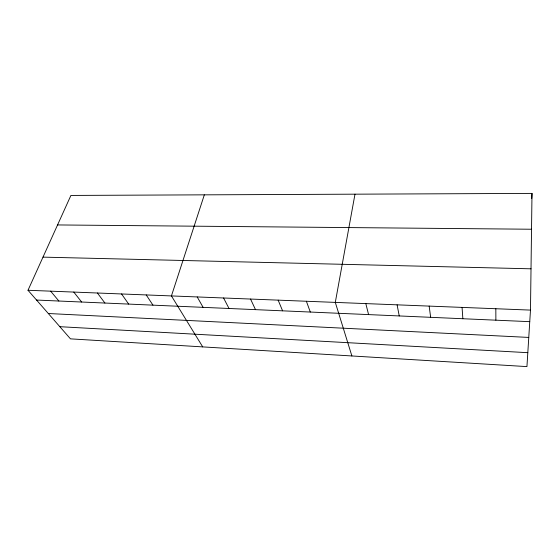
<?xml version="1.0" encoding="UTF-8"?>
<svg xmlns="http://www.w3.org/2000/svg" width="560" height="560" viewBox="0 0 560 560"><rect width="100%" height="100%" fill="white"/><g stroke="black" fill="none" stroke-linecap="round" stroke-linejoin="round"><path stroke-width="0.84" d="M530.481 310.1L532 193.396L70.91 195.433L28 290.269L70.469 338.856L526.939 366.604L530.481 310.1L28 290.269M531.727 198.506L532 193.396M354.984 194.18L335.3 302.393L351.883 355.964M204.33 194.845L171.43 295.932L202.713 346.892M57.554 224.938L531.531 229.236M42.994 257.131L531.02 268.814M36.547 300.048L529.753 321.664M48.321 313.516L528.766 337.428M59.836 326.69L527.807 352.681M50.652 291.165L58.87 301.028M73.78 292.075L81.655 302.022M97.405 293.006L104.923 303.044M121.548 293.958L128.688 304.087M146.216 294.931L152.957 305.151M197.211 296.947L203.105 307.349M223.58 297.99L229.012 308.483M250.544 299.054L255.5 309.645M278.145 300.139L282.597 310.828M306.383 301.252L310.31 312.046M365.813 303.604L368.585 314.601M397.096 304.836L399.238 315.945M429.17 306.103L430.654 317.317M462.07 307.398L462.854 318.731M495.831 308.735L495.88 320.18"/></g></svg>
